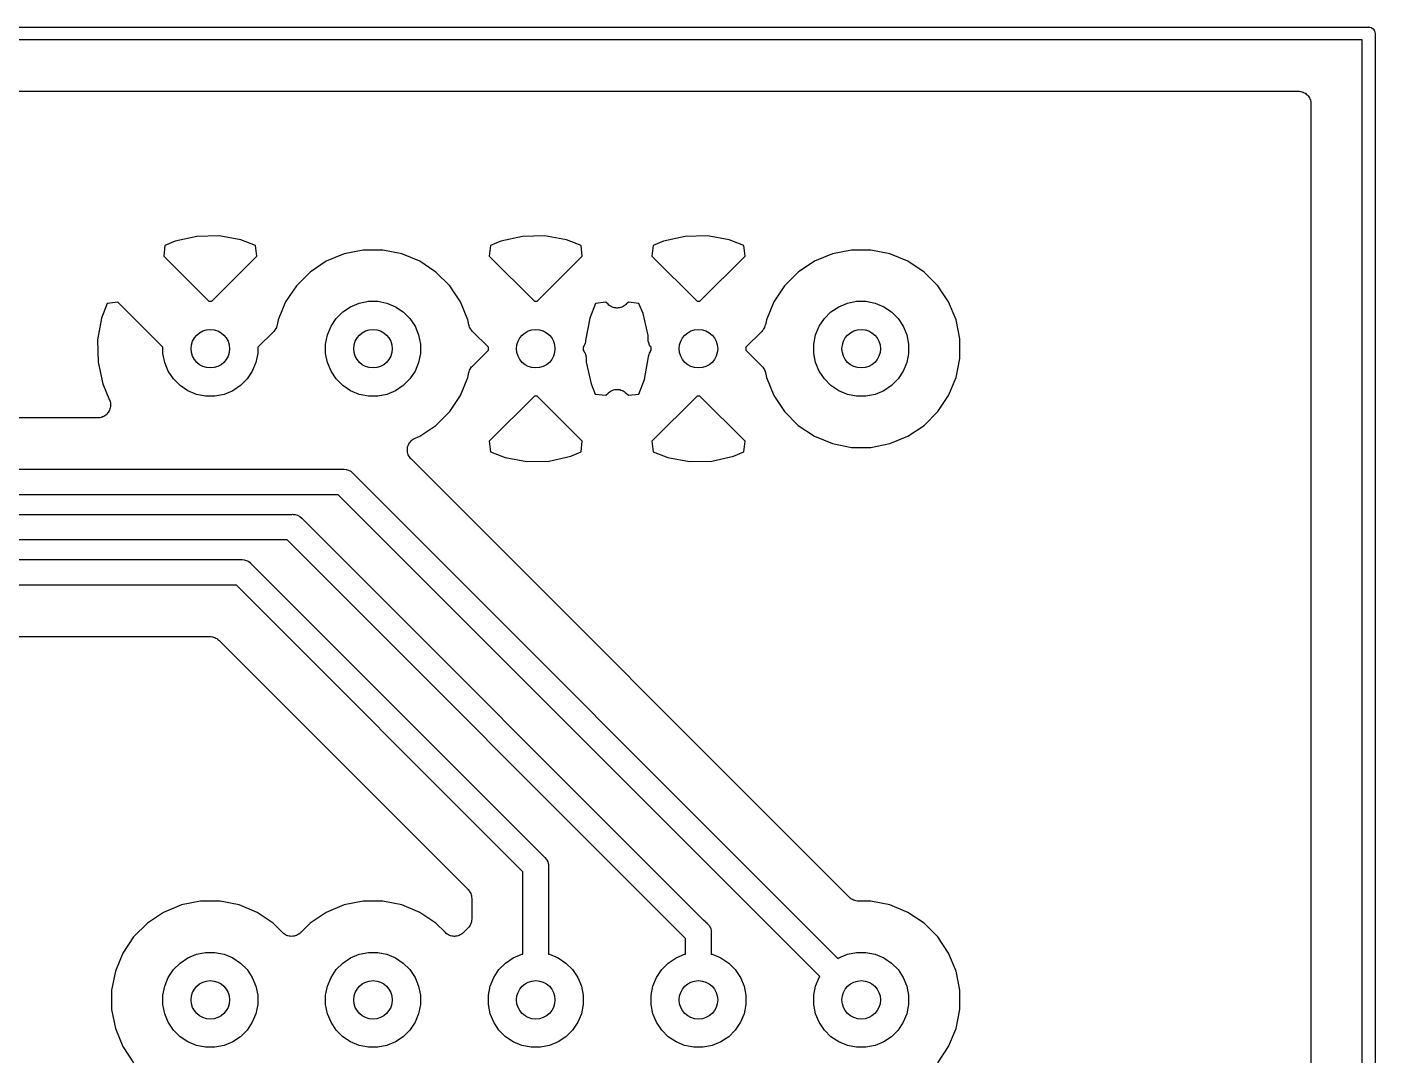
# Model space of a CAD drawing. Extents: x 4.8 to 7.88, y -6.14 to -3.94.
# Drawn here: x 7.4618 to 7.876, y -4.2508 to -3.935 of the extents above; entities that cross this region are included whole.
import ezdxf

# ---------------------------------------------------------------- set-up
doc = ezdxf.new("R2010")
doc.units = 0
doc.header["$MEASUREMENT"] = 0
doc.layers.add('BLACK', color=7, linetype='CONTINUOUS')

msp = doc.modelspace()

# ---------------------------------------------------------------- linework, layer by layer
at = {"layer": 'BLACK', "linetype": 'CONTINUOUS'}
for p, q in [((4.80325, -3.93504), (7.87392, -3.93504)), ((7.87205, -3.93898), (4.80512, -3.93898)), ((7.87205, -4.37018), (7.87205, -3.93898)), ((7.87392, -3.93504), (7.87402, -3.93503)), ((7.87402, -3.93503), (7.87411, -3.93504)), ((7.87411, -3.93504), (7.8744, -3.93507)), ((7.8744, -3.93507), (7.87477, -3.93518)), ((7.87477, -3.93518), (7.87511, -3.93536)), ((7.87511, -3.93536), (7.87541, -3.93561)), ((7.87541, -3.93561), (7.87566, -3.93591)), ((7.87566, -3.93591), (7.87584, -3.93625)), ((7.87584, -3.93625), (7.87596, -3.93662)), ((7.87596, -3.93662), (7.87599, -3.93701)), ((7.87599, -3.93701), (7.87598, -3.9371)), ((7.87598, -3.9371), (7.87598, -5.55108)), ((6.32992, -3.95472), (7.85236, -3.95472)), ((7.85236, -3.95472), (7.85239, -3.95472)), ((7.85239, -3.95472), (7.85239, -3.95472)), ((7.85239, -3.95472), (7.85239, -3.95472)), ((7.85239, -3.95472), (7.85242, -3.95472)), ((7.85242, -3.95472), (7.85278, -3.95477)), ((7.85278, -3.95477), (7.85315, -3.9548)), ((7.85315, -3.9548), (7.85317, -3.95481)), ((7.85317, -3.95481), (7.85318, -3.95481)), ((7.85318, -3.95481), (7.85353, -3.95492)), ((7.85353, -3.95492), (7.85389, -3.95503)), ((7.85389, -3.95503), (7.8539, -3.95504)), ((7.8539, -3.95504), (7.85391, -3.95504)), ((7.85391, -3.95504), (7.85424, -3.95522)), ((7.85424, -3.95522), (7.85456, -3.9554)), ((7.85456, -3.9554), (7.85457, -3.95541)), ((7.85457, -3.95541), (7.85459, -3.95541)), ((7.85459, -3.95541), (7.85487, -3.95565)), ((7.85487, -3.95565), (7.85516, -3.95589)), ((7.85516, -3.95589), (7.85516, -3.9559)), ((7.85516, -3.9559), (7.85518, -3.95591)), ((7.85518, -3.95591), (7.85541, -3.95619)), ((7.85541, -3.95619), (7.85564, -3.95648)), ((7.85564, -3.95648), (7.85565, -3.95649)), ((7.85565, -3.95649), (7.85566, -3.95651)), ((7.85566, -3.95651), (7.85583, -3.95683)), ((7.85583, -3.95683), (7.856, -3.95716)), ((7.856, -3.95716), (7.85601, -3.95717)), ((7.85601, -3.95717), (7.85601, -3.95719)), ((7.85601, -3.95719), (7.85612, -3.95754)), ((7.85612, -3.95754), (7.85622, -3.9579)), ((7.85622, -3.9579), (7.85623, -3.95791)), ((7.85623, -3.95791), (7.85623, -3.95792)), ((7.85623, -3.95792), (7.85626, -3.95829)), ((7.85626, -3.95829), (7.8563, -3.95866)), ((7.8563, -3.95866), (7.8563, -4.31102)), ((7.50733, -4.00084), (7.50419, -4.00213)), ((7.51402, -3.99937), (7.50733, -4.00084)), ((7.52083, -3.99923), (7.51402, -3.99937)), ((7.52753, -4.00043), (7.52083, -3.99923)), ((7.53203, -4.00219), (7.52753, -4.00043)), ((7.60733, -4.00084), (7.60419, -4.00213)), ((7.61402, -3.99937), (7.60733, -4.00084)), ((7.62083, -3.99923), (7.61402, -3.99937)), ((7.62753, -4.00043), (7.62083, -3.99923)), ((7.63203, -4.00219), (7.62753, -4.00043)), ((7.65733, -4.00084), (7.65419, -4.00213)), ((7.66402, -3.99937), (7.65733, -4.00084)), ((7.67083, -3.99923), (7.66402, -3.99937)), ((7.67753, -4.00043), (7.67083, -3.99923)), ((7.68203, -4.00219), (7.67753, -4.00043)), ((7.50419, -4.00213), (7.50381, -4.00541)), ((7.50381, -4.00541), (7.51769, -4.01929)), ((7.51853, -4.01929), (7.53241, -4.00541)), ((7.53241, -4.00541), (7.53203, -4.00219)), ((7.55927, -4.00471), (7.55375, -4.00699)), ((7.56512, -4.00354), (7.55927, -4.00471)), ((7.5711, -4.00354), (7.56512, -4.00354)), ((7.57695, -4.00471), (7.5711, -4.00354)), ((7.58247, -4.00699), (7.57695, -4.00471)), ((7.60419, -4.00213), (7.60381, -4.00541)), ((7.60381, -4.00541), (7.61769, -4.01929)), ((7.61853, -4.01929), (7.63241, -4.00541)), ((7.63241, -4.00541), (7.63203, -4.00219)), ((7.65419, -4.00213), (7.65381, -4.00541)), ((7.65381, -4.00541), (7.66769, -4.01929)), ((7.66853, -4.01929), (7.68241, -4.00541)), ((7.68241, -4.00541), (7.68203, -4.00219)), ((7.70927, -4.00471), (7.70375, -4.00699)), ((7.71512, -4.00354), (7.70927, -4.00471)), ((7.7211, -4.00354), (7.71512, -4.00354)), ((7.72695, -4.00471), (7.7211, -4.00354)), ((7.73247, -4.00699), (7.72695, -4.00471)), ((7.55375, -4.00699), (7.54879, -4.01031)), ((7.58715, -4.01012), (7.58247, -4.00699)), ((7.70375, -4.00699), (7.69879, -4.01031)), ((7.73743, -4.01031), (7.73247, -4.00699)), ((7.54879, -4.01031), (7.54456, -4.01453)), ((7.58743, -4.01031), (7.58715, -4.01012)), ((7.58715, -4.01012), (7.58715, -4.01012)), ((7.59166, -4.01453), (7.58743, -4.01031)), ((7.69879, -4.01031), (7.69456, -4.01453)), ((7.74166, -4.01453), (7.73743, -4.01031)), ((7.54456, -4.01453), (7.54125, -4.0195)), ((7.59497, -4.0195), (7.59166, -4.01453)), ((7.69456, -4.01453), (7.69125, -4.0195)), ((7.74498, -4.0195), (7.74166, -4.01453)), ((7.48644, -4.01994), (7.48468, -4.02444)), ((7.48966, -4.01955), (7.48644, -4.01994)), ((7.50354, -4.03343), (7.48966, -4.01955)), ((7.51769, -4.01929), (7.51853, -4.01929)), ((7.54125, -4.0195), (7.53896, -4.02502)), ((7.55882, -4.02254), (7.56121, -4.02095)), ((7.56121, -4.02095), (7.56386, -4.01985)), ((7.56386, -4.01985), (7.56668, -4.01929)), ((7.56668, -4.01929), (7.56954, -4.01929)), ((7.56954, -4.01929), (7.57236, -4.01985)), ((7.57236, -4.01985), (7.57501, -4.02095)), ((7.57501, -4.02095), (7.5774, -4.02254)), ((7.59726, -4.02502), (7.59497, -4.0195)), ((7.61769, -4.01929), (7.61853, -4.01929)), ((7.63644, -4.01994), (7.63468, -4.02444)), ((7.63966, -4.01955), (7.63644, -4.01994)), ((7.64033, -4.02022), (7.63966, -4.01955)), ((7.64061, -4.02045), (7.64033, -4.02022)), ((7.6409, -4.02069), (7.64061, -4.02045)), ((7.64091, -4.0207), (7.6409, -4.02069)), ((7.64092, -4.0207), (7.64091, -4.0207)), ((7.64125, -4.02088), (7.64092, -4.0207)), ((7.64157, -4.02106), (7.64125, -4.02088)), ((7.64158, -4.02106), (7.64157, -4.02106)), ((7.6416, -4.02107), (7.64158, -4.02106)), ((7.64195, -4.02118), (7.6416, -4.02107)), ((7.64231, -4.02129), (7.64195, -4.02118)), ((7.64232, -4.02129), (7.64231, -4.02129)), ((7.64233, -4.02129), (7.64232, -4.02129)), ((7.6427, -4.02133), (7.64233, -4.02129)), ((7.64307, -4.02137), (7.6427, -4.02133)), ((7.64308, -4.02137), (7.64307, -4.02137)), ((7.6431, -4.02137), (7.64308, -4.02137)), ((7.64346, -4.02133), (7.6431, -4.02137)), ((7.64383, -4.0213), (7.64346, -4.02133)), ((7.64385, -4.0213), (7.64383, -4.0213)), ((7.64386, -4.0213), (7.64385, -4.0213)), ((7.64421, -4.02119), (7.64386, -4.0213)), ((7.64457, -4.02109), (7.64421, -4.02119)), ((7.64458, -4.02108), (7.64457, -4.02109)), ((7.6446, -4.02108), (7.64458, -4.02108)), ((7.64492, -4.02091), (7.6446, -4.02108)), ((7.64525, -4.02073), (7.64492, -4.02091)), ((7.64527, -4.02073), (7.64525, -4.02073)), ((7.64528, -4.02072), (7.64527, -4.02073)), ((7.64557, -4.02049), (7.64528, -4.02072)), ((7.64585, -4.02026), (7.64557, -4.02049)), ((7.64587, -4.02024), (7.64585, -4.02026)), ((7.64588, -4.02024), (7.64587, -4.02024)), ((7.64587, -4.02024), (7.64587, -4.02024)), ((7.64589, -4.02022), (7.64588, -4.02024)), ((7.64656, -4.01955), (7.64589, -4.02022)), ((7.64983, -4.01994), (7.64656, -4.01955)), ((7.65113, -4.02308), (7.64983, -4.01994)), ((7.66769, -4.01929), (7.66853, -4.01929)), ((7.69125, -4.0195), (7.68896, -4.02502)), ((7.70882, -4.02254), (7.71121, -4.02095)), ((7.71121, -4.02095), (7.71386, -4.01985)), ((7.71386, -4.01985), (7.71668, -4.01929)), ((7.71668, -4.01929), (7.71954, -4.01929)), ((7.71954, -4.01929), (7.72236, -4.01985)), ((7.72236, -4.01985), (7.72501, -4.02095)), ((7.72501, -4.02095), (7.7274, -4.02254)), ((7.74726, -4.02502), (7.74498, -4.0195)), ((7.48468, -4.02444), (7.48348, -4.03114)), ((7.53896, -4.02502), (7.53866, -4.02651)), ((7.5552, -4.02696), (7.5568, -4.02457)), ((7.5568, -4.02457), (7.55882, -4.02254)), ((7.5774, -4.02254), (7.57943, -4.02457)), ((7.57943, -4.02457), (7.58102, -4.02696)), ((7.59756, -4.02651), (7.59726, -4.02502)), ((7.63468, -4.02444), (7.63344, -4.03136)), ((7.6526, -4.02977), (7.65113, -4.02308)), ((7.68896, -4.02502), (7.68866, -4.02651)), ((7.7052, -4.02696), (7.7068, -4.02457)), ((7.7068, -4.02457), (7.70882, -4.02254)), ((7.7274, -4.02254), (7.72943, -4.02457)), ((7.72943, -4.02457), (7.73102, -4.02696)), ((7.74843, -4.03087), (7.74726, -4.02502)), ((7.53759, -4.02852), (7.53268, -4.03343)), ((7.53782, -4.02825), (7.53759, -4.02852)), ((7.53805, -4.02797), (7.53782, -4.02825)), ((7.53806, -4.02795), (7.53805, -4.02797)), ((7.53807, -4.02793), (7.53806, -4.02795)), ((7.53824, -4.02761), (7.53807, -4.02793)), ((7.53842, -4.0273), (7.53824, -4.02761)), ((7.53843, -4.02727), (7.53842, -4.0273)), ((7.53844, -4.02725), (7.53843, -4.02727)), ((7.53854, -4.02691), (7.53844, -4.02725)), ((7.53865, -4.02656), (7.53854, -4.02691)), ((7.53866, -4.02652), (7.53865, -4.02656)), ((7.53866, -4.02651), (7.53866, -4.02652)), ((7.53866, -4.02652), (7.53866, -4.02652)), ((7.53866, -4.02652), (7.53866, -4.02652)), ((7.55354, -4.03242), (7.5541, -4.02961)), ((7.5541, -4.02961), (7.5552, -4.02696)), ((7.58102, -4.02696), (7.58212, -4.02961)), ((7.58212, -4.02961), (7.58268, -4.03242)), ((7.59766, -4.02686), (7.59756, -4.02651)), ((7.59776, -4.0272), (7.59766, -4.02686)), ((7.59777, -4.02722), (7.59776, -4.0272)), ((7.59778, -4.02724), (7.59777, -4.02722)), ((7.59795, -4.02756), (7.59778, -4.02724)), ((7.59812, -4.02789), (7.59795, -4.02756)), ((7.59813, -4.0279), (7.59812, -4.02789)), ((7.59814, -4.02792), (7.59813, -4.0279)), ((7.59837, -4.0282), (7.59814, -4.02792)), ((7.5986, -4.02849), (7.59837, -4.0282)), ((7.59863, -4.02852), (7.5986, -4.02849)), ((7.60354, -4.03343), (7.59863, -4.02852)), ((7.59863, -4.02852), (7.59863, -4.02852)), ((7.59863, -4.02852), (7.59863, -4.02852)), ((7.59863, -4.02852), (7.59863, -4.02852)), ((7.65263, -4.03096), (7.6526, -4.02977)), ((7.68759, -4.02852), (7.68268, -4.03343)), ((7.68782, -4.02825), (7.68759, -4.02852)), ((7.68805, -4.02797), (7.68782, -4.02825)), ((7.68806, -4.02795), (7.68805, -4.02797)), ((7.68807, -4.02793), (7.68806, -4.02795)), ((7.68824, -4.02761), (7.68807, -4.02793)), ((7.68842, -4.0273), (7.68824, -4.02761)), ((7.68843, -4.02727), (7.68842, -4.0273)), ((7.68844, -4.02725), (7.68843, -4.02727)), ((7.68854, -4.02691), (7.68844, -4.02725)), ((7.68865, -4.02656), (7.68854, -4.02691)), ((7.68866, -4.02652), (7.68865, -4.02656)), ((7.68866, -4.02651), (7.68866, -4.02652)), ((7.68866, -4.02652), (7.68866, -4.02652)), ((7.68866, -4.02652), (7.68866, -4.02652)), ((7.70354, -4.03242), (7.7041, -4.02961)), ((7.7041, -4.02961), (7.7052, -4.02696)), ((7.73102, -4.02696), (7.73212, -4.02961)), ((7.73212, -4.02961), (7.73268, -4.03242)), ((7.48348, -4.03114), (7.48362, -4.03795)), ((7.50354, -4.03529), (7.50354, -4.03343)), ((7.53268, -4.03343), (7.53268, -4.03529)), ((7.55354, -4.03529), (7.55354, -4.03242)), ((7.58268, -4.03242), (7.58268, -4.03529)), ((7.59863, -4.03919), (7.60354, -4.03428)), ((7.60354, -4.03428), (7.60354, -4.03343)), ((7.63281, -4.03319), (7.63268, -4.03336)), ((7.63268, -4.03336), (7.63268, -4.03433)), ((7.63268, -4.03433), (7.63268, -4.03434)), ((7.63268, -4.03434), (7.63289, -4.03459)), ((7.63282, -4.03317), (7.63281, -4.03319)), ((7.63283, -4.03316), (7.63282, -4.03317)), ((7.633, -4.03284), (7.63283, -4.03316)), ((7.63318, -4.03251), (7.633, -4.03284)), ((7.63319, -4.03248), (7.63318, -4.0325)), ((7.63318, -4.0325), (7.63318, -4.03251)), ((7.63329, -4.03213), (7.63319, -4.03248)), ((7.6334, -4.03178), (7.63329, -4.03213)), ((7.63341, -4.03174), (7.6334, -4.03176)), ((7.6334, -4.03176), (7.6334, -4.03178)), ((7.63344, -4.03138), (7.63341, -4.03174)), ((7.63344, -4.03136), (7.63344, -4.03138)), ((7.65266, -4.03129), (7.65263, -4.03096)), ((7.65269, -4.03161), (7.65266, -4.03129)), ((7.65271, -4.03167), (7.65269, -4.03161)), ((7.65272, -4.03173), (7.65271, -4.03167)), ((7.65282, -4.03204), (7.65272, -4.03173)), ((7.65291, -4.03235), (7.65282, -4.03204)), ((7.65293, -4.0324), (7.65291, -4.03235)), ((7.65295, -4.03246), (7.65293, -4.0324)), ((7.65311, -4.03274), (7.65295, -4.03246)), ((7.65326, -4.03303), (7.65311, -4.03274)), ((7.6533, -4.03308), (7.65326, -4.03303)), ((7.65333, -4.03313), (7.6533, -4.03308)), ((7.65354, -4.03338), (7.65333, -4.03313)), ((7.65341, -4.03453), (7.65354, -4.03436)), ((7.65354, -4.03436), (7.65354, -4.03338)), ((7.65354, -4.03338), (7.65354, -4.03338)), ((7.68268, -4.03343), (7.68268, -4.03428)), ((7.68268, -4.03428), (7.68759, -4.03919)), ((7.70354, -4.03529), (7.70354, -4.03242)), ((7.73268, -4.03242), (7.73268, -4.03529)), ((7.74843, -4.03684), (7.74843, -4.03087)), ((7.48362, -4.03795), (7.48509, -4.04464)), ((7.5041, -4.03811), (7.50354, -4.03529)), ((7.5052, -4.04076), (7.5041, -4.03811)), ((7.53212, -4.03811), (7.53102, -4.04076)), ((7.53268, -4.03529), (7.53212, -4.03811)), ((7.5541, -4.03811), (7.55354, -4.03529)), ((7.5552, -4.04076), (7.5541, -4.03811)), ((7.58212, -4.03811), (7.58102, -4.04076)), ((7.58268, -4.03529), (7.58212, -4.03811)), ((7.63289, -4.03459), (7.63292, -4.03464)), ((7.63292, -4.03464), (7.63296, -4.03469)), ((7.63296, -4.03469), (7.63311, -4.03498)), ((7.63311, -4.03498), (7.63327, -4.03526)), ((7.63327, -4.03526), (7.63329, -4.03532)), ((7.63329, -4.03532), (7.63331, -4.03537)), ((7.63331, -4.03537), (7.6334, -4.03568)), ((7.6334, -4.03568), (7.6335, -4.03599)), ((7.6335, -4.03599), (7.63351, -4.03605)), ((7.63351, -4.03605), (7.63353, -4.03611)), ((7.63353, -4.03611), (7.63356, -4.03643)), ((7.63356, -4.03643), (7.63359, -4.03675)), ((7.63359, -4.03675), (7.63362, -4.03795)), ((7.63362, -4.03795), (7.63509, -4.04464)), ((7.65154, -4.04328), (7.65278, -4.03636)), ((7.65278, -4.03634), (7.65281, -4.03597)), ((7.65278, -4.03636), (7.65278, -4.03634)), ((7.65281, -4.03597), (7.65282, -4.03596)), ((7.65282, -4.03594), (7.65293, -4.03559)), ((7.65282, -4.03596), (7.65282, -4.03594)), ((7.65293, -4.03559), (7.65303, -4.03524)), ((7.65303, -4.03524), (7.65304, -4.03522)), ((7.65304, -4.0352), (7.65322, -4.03488)), ((7.65304, -4.03522), (7.65304, -4.0352)), ((7.65322, -4.03488), (7.65339, -4.03456)), ((7.65339, -4.03456), (7.6534, -4.03454)), ((7.6534, -4.03454), (7.65341, -4.03453)), ((7.7041, -4.03811), (7.70354, -4.03529)), ((7.7052, -4.04076), (7.7041, -4.03811)), ((7.73212, -4.03811), (7.73102, -4.04076)), ((7.73268, -4.03529), (7.73212, -4.03811)), ((7.74726, -4.0427), (7.74843, -4.03684)), ((7.5068, -4.04314), (7.5052, -4.04076)), ((7.53102, -4.04076), (7.52943, -4.04314)), ((7.5568, -4.04314), (7.5552, -4.04076)), ((7.58102, -4.04076), (7.57943, -4.04314)), ((7.59497, -4.04822), (7.59726, -4.0427)), ((7.59726, -4.0427), (7.59756, -4.04121)), ((7.59756, -4.0412), (7.59757, -4.04115)), ((7.59756, -4.04121), (7.59756, -4.0412)), ((7.59756, -4.0412), (7.59756, -4.0412)), ((7.59756, -4.0412), (7.59756, -4.0412)), ((7.59757, -4.04115), (7.59768, -4.04081)), ((7.59768, -4.04081), (7.59778, -4.04046)), ((7.59778, -4.04046), (7.59779, -4.04044)), ((7.59779, -4.04044), (7.5978, -4.04042)), ((7.5978, -4.04042), (7.59798, -4.04011)), ((7.59798, -4.04011), (7.59815, -4.03979)), ((7.59815, -4.03979), (7.59816, -4.03977)), ((7.59816, -4.03977), (7.59817, -4.03975)), ((7.59817, -4.03975), (7.5984, -4.03947)), ((7.5984, -4.03947), (7.59863, -4.03919)), ((7.68759, -4.03919), (7.68759, -4.0392)), ((7.68759, -4.0392), (7.68759, -4.0392)), ((7.68759, -4.0392), (7.68759, -4.0392)), ((7.68759, -4.0392), (7.68762, -4.03923)), ((7.68762, -4.03923), (7.68785, -4.03951)), ((7.68785, -4.03951), (7.68808, -4.03979)), ((7.68808, -4.03979), (7.68809, -4.03981)), ((7.68809, -4.03981), (7.6881, -4.03983)), ((7.6881, -4.03983), (7.68827, -4.04015)), ((7.68827, -4.04015), (7.68844, -4.04047)), ((7.68844, -4.04047), (7.68845, -4.04049)), ((7.68845, -4.04049), (7.68846, -4.04051)), ((7.68846, -4.04051), (7.68856, -4.04086)), ((7.68856, -4.04086), (7.68866, -4.04121)), ((7.68866, -4.04121), (7.68896, -4.0427)), ((7.68896, -4.0427), (7.69125, -4.04822)), ((7.7068, -4.04314), (7.7052, -4.04076)), ((7.73102, -4.04076), (7.72943, -4.04314)), ((7.74498, -4.04822), (7.74726, -4.0427)), ((7.48509, -4.04464), (7.48717, -4.04967)), ((7.50882, -4.04517), (7.5068, -4.04314)), ((7.51121, -4.04677), (7.50882, -4.04517)), ((7.51386, -4.04787), (7.51121, -4.04677)), ((7.52501, -4.04677), (7.52236, -4.04787)), ((7.5274, -4.04517), (7.52501, -4.04677)), ((7.52943, -4.04314), (7.5274, -4.04517)), ((7.55882, -4.04517), (7.5568, -4.04314)), ((7.56121, -4.04677), (7.55882, -4.04517)), ((7.56386, -4.04787), (7.56121, -4.04677)), ((7.57501, -4.04677), (7.57236, -4.04787)), ((7.5774, -4.04517), (7.57501, -4.04677)), ((7.57943, -4.04314), (7.5774, -4.04517)), ((7.63509, -4.04464), (7.63639, -4.04778)), ((7.64097, -4.04698), (7.6413, -4.04681)), ((7.6413, -4.04681), (7.64162, -4.04664)), ((7.64162, -4.04664), (7.64164, -4.04663)), ((7.64164, -4.04663), (7.64165, -4.04663)), ((7.64165, -4.04663), (7.642, -4.04653)), ((7.642, -4.04653), (7.64236, -4.04642)), ((7.64236, -4.04642), (7.64237, -4.04642)), ((7.64237, -4.04642), (7.64239, -4.04641)), ((7.64239, -4.04641), (7.64275, -4.04638)), ((7.64275, -4.04638), (7.64312, -4.04635)), ((7.64312, -4.04635), (7.64314, -4.04635)), ((7.64314, -4.04635), (7.64315, -4.04635)), ((7.64315, -4.04635), (7.64352, -4.04639)), ((7.64352, -4.04639), (7.64389, -4.04642)), ((7.64389, -4.04642), (7.6439, -4.04643)), ((7.6439, -4.04643), (7.64392, -4.04643)), ((7.64392, -4.04643), (7.64426, -4.04654)), ((7.64426, -4.04654), (7.64462, -4.04665)), ((7.64462, -4.04665), (7.64464, -4.04666)), ((7.64464, -4.04666), (7.64465, -4.04666)), ((7.64465, -4.04666), (7.64497, -4.04684)), ((7.64497, -4.04684), (7.6453, -4.04701)), ((7.64978, -4.04778), (7.65154, -4.04328)), ((7.70882, -4.04517), (7.7068, -4.04314)), ((7.71121, -4.04677), (7.70882, -4.04517)), ((7.71386, -4.04787), (7.71121, -4.04677)), ((7.72501, -4.04677), (7.72236, -4.04787)), ((7.7274, -4.04517), (7.72501, -4.04677)), ((7.72943, -4.04314), (7.7274, -4.04517)), ((7.48717, -4.04967), (7.48719, -4.04971)), ((7.48719, -4.04971), (7.48719, -4.04971)), ((7.48719, -4.04971), (7.48719, -4.04971)), ((7.48719, -4.04971), (7.48719, -4.04973)), ((7.48719, -4.04973), (7.4873, -4.05009)), ((7.4873, -4.05009), (7.4874, -4.05044)), ((7.4874, -4.05044), (7.4874, -4.05045)), ((7.4874, -4.05045), (7.48741, -4.05046)), ((7.48741, -4.05046), (7.48744, -4.05083)), ((7.48744, -4.05083), (7.48747, -4.05121)), ((7.51668, -4.04843), (7.51386, -4.04787)), ((7.51954, -4.04843), (7.51668, -4.04843)), ((7.52236, -4.04787), (7.51954, -4.04843)), ((7.56668, -4.04843), (7.56386, -4.04787)), ((7.56954, -4.04843), (7.56668, -4.04843)), ((7.57236, -4.04787), (7.56954, -4.04843)), ((7.59166, -4.05318), (7.59497, -4.04822)), ((7.61769, -4.04843), (7.60381, -4.0623)), ((7.61853, -4.04843), (7.61769, -4.04843)), ((7.63241, -4.0623), (7.61853, -4.04843)), ((7.63639, -4.04778), (7.63966, -4.04816)), ((7.63966, -4.04816), (7.64033, -4.0475)), ((7.64033, -4.0475), (7.64034, -4.04748)), ((7.64034, -4.04748), (7.64035, -4.04748)), ((7.64035, -4.04748), (7.64037, -4.04746)), ((7.64035, -4.04748), (7.64035, -4.04748)), ((7.64037, -4.04746), (7.64065, -4.04723)), ((7.64065, -4.04723), (7.64094, -4.047)), ((7.64094, -4.047), (7.64096, -4.04699)), ((7.64096, -4.04699), (7.64097, -4.04698)), ((7.6453, -4.04701), (7.64531, -4.04702)), ((7.64531, -4.04702), (7.64532, -4.04703)), ((7.64532, -4.04703), (7.64561, -4.04726)), ((7.64561, -4.04726), (7.64589, -4.0475)), ((7.64589, -4.0475), (7.64656, -4.04816)), ((7.64656, -4.04816), (7.64978, -4.04778)), ((7.66769, -4.04843), (7.65381, -4.0623)), ((7.66853, -4.04843), (7.66769, -4.04843)), ((7.68241, -4.0623), (7.66853, -4.04843)), ((7.69125, -4.04822), (7.69456, -4.05318)), ((7.71668, -4.04843), (7.71386, -4.04787)), ((7.71954, -4.04843), (7.71668, -4.04843)), ((7.72236, -4.04787), (7.71954, -4.04843)), ((7.74166, -4.05318), (7.74498, -4.04822)), ((7.48354, -4.05512), (6.65175, -4.05512)), ((7.48391, -4.05508), (7.48354, -4.05512)), ((7.48428, -4.05505), (7.48391, -4.05508)), ((7.48429, -4.05504), (7.48428, -4.05505)), ((7.4843, -4.05504), (7.48429, -4.05504)), ((7.48466, -4.05494), (7.4843, -4.05504)), ((7.48502, -4.05483), (7.48466, -4.05494)), ((7.48503, -4.05482), (7.48502, -4.05483)), ((7.48504, -4.05482), (7.48503, -4.05482)), ((7.48537, -4.05465), (7.48504, -4.05482)), ((7.4857, -4.05447), (7.48537, -4.05465)), ((7.48571, -4.05447), (7.4857, -4.05447)), ((7.48601, -4.05422), (7.48571, -4.05446)), ((7.48571, -4.05446), (7.48571, -4.05447)), ((7.4863, -4.05399), (7.48601, -4.05422)), ((7.48631, -4.05397), (7.4863, -4.05398)), ((7.4863, -4.05398), (7.4863, -4.05399)), ((7.48655, -4.05369), (7.48631, -4.05397)), ((7.48679, -4.0534), (7.48655, -4.05369)), ((7.4868, -4.05338), (7.48679, -4.05339)), ((7.48679, -4.05339), (7.48679, -4.0534)), ((7.48698, -4.05305), (7.4868, -4.05338)), ((7.48716, -4.05273), (7.48698, -4.05305)), ((7.48717, -4.05271), (7.48716, -4.05272)), ((7.48716, -4.05272), (7.48716, -4.05273)), ((7.48728, -4.05235), (7.48717, -4.05271)), ((7.48739, -4.05199), (7.48728, -4.05235)), ((7.48743, -4.0516), (7.48739, -4.05197)), ((7.48739, -4.05197), (7.48739, -4.05198)), ((7.48739, -4.05198), (7.48739, -4.05199)), ((7.48747, -4.05123), (7.48743, -4.0516)), ((7.48747, -4.05121), (7.48747, -4.05122)), ((7.48747, -4.05122), (7.48747, -4.05123)), ((7.58743, -4.05741), (7.59166, -4.05318)), ((7.69456, -4.05318), (7.69879, -4.05741)), ((7.73743, -4.05741), (7.74166, -4.05318)), ((7.58247, -4.06072), (7.58715, -4.0576)), ((7.58715, -4.0576), (7.58743, -4.05741)), ((7.69879, -4.05741), (7.70375, -4.06072)), ((7.73247, -4.06072), (7.73743, -4.05741)), ((7.57885, -4.06378), (7.57896, -4.06341)), ((7.57896, -4.06341), (7.57897, -4.06341)), ((7.57897, -4.0634), (7.57915, -4.06306)), ((7.57897, -4.06341), (7.57897, -4.0634)), ((7.57915, -4.06306), (7.57932, -4.06274)), ((7.57932, -4.06274), (7.57933, -4.06273)), ((7.57933, -4.06273), (7.57934, -4.06272)), ((7.57934, -4.06272), (7.57958, -4.06243)), ((7.57958, -4.06243), (7.57981, -4.06214)), ((7.57981, -4.06214), (7.57982, -4.06214)), ((7.57982, -4.06214), (7.57983, -4.06213)), ((7.57983, -4.06213), (7.58012, -4.06189)), ((7.58012, -4.06189), (7.58041, -4.06166)), ((7.58041, -4.06166), (7.58042, -4.06165)), ((7.58042, -4.06165), (7.58075, -4.06147)), ((7.58042, -4.06165), (7.58042, -4.06165)), ((7.58075, -4.06147), (7.58109, -4.0613)), ((7.58109, -4.0613), (7.58247, -4.06072)), ((7.60381, -4.0623), (7.60419, -4.06553)), ((7.63203, -4.06558), (7.63241, -4.0623)), ((7.65381, -4.0623), (7.65419, -4.06553)), ((7.68203, -4.06558), (7.68241, -4.0623)), ((7.70375, -4.06072), (7.70927, -4.06301)), ((7.70927, -4.06301), (7.71512, -4.06417)), ((7.7211, -4.06417), (7.72695, -4.06301)), ((7.72695, -4.06301), (7.73247, -4.06072)), ((7.57866, -4.06489), (7.5787, -4.06453)), ((7.57866, -4.0649), (7.57866, -4.06489)), ((7.57866, -4.06491), (7.57866, -4.0649)), ((7.57869, -4.06529), (7.57866, -4.06491)), ((7.57872, -4.06566), (7.57869, -4.06529)), ((7.5787, -4.06453), (7.57873, -4.06415)), ((7.57873, -4.06567), (7.57872, -4.06566)), ((7.57873, -4.06415), (7.57874, -4.06414)), ((7.57873, -4.06568), (7.57873, -4.06567)), ((7.57883, -4.06604), (7.57873, -4.06568)), ((7.57874, -4.06413), (7.57885, -4.06378)), ((7.57874, -4.06414), (7.57874, -4.06413)), ((7.57894, -4.0664), (7.57883, -4.06604)), ((7.57894, -4.06641), (7.57894, -4.0664)), ((7.57894, -4.0664), (7.57894, -4.0664)), ((7.57912, -4.06675), (7.57894, -4.06641)), ((7.57929, -4.06708), (7.57912, -4.06675)), ((7.5793, -4.06709), (7.57929, -4.06708)), ((7.5793, -4.0671), (7.5793, -4.06709)), ((7.57954, -4.06739), (7.5793, -4.0671)), ((7.57977, -4.06768), (7.57954, -4.06739)), ((7.60419, -4.06553), (7.60869, -4.06729)), ((7.60869, -4.06729), (7.61539, -4.06849)), ((7.6222, -4.06835), (7.62889, -4.06688)), ((7.62889, -4.06688), (7.63203, -4.06558)), ((7.65419, -4.06553), (7.65869, -4.06729)), ((7.65869, -4.06729), (7.66539, -4.06849)), ((7.6722, -4.06835), (7.67889, -4.06688)), ((7.67889, -4.06688), (7.68203, -4.06558)), ((7.71512, -4.06417), (7.7211, -4.06417)), ((6.64298, -4.07087), (7.55886, -4.07087)), ((7.55886, -4.07087), (7.55906, -4.07085)), ((7.55906, -4.07085), (7.55925, -4.07087)), ((7.55925, -4.07087), (7.55925, -4.07087)), ((7.55925, -4.07087), (7.55983, -4.07092)), ((7.55983, -4.07092), (7.56057, -4.07115)), ((7.56057, -4.07115), (7.56125, -4.07151)), ((7.56125, -4.07151), (7.56185, -4.07201)), ((7.57978, -4.06769), (7.57977, -4.06768)), ((7.57981, -4.06772), (7.57978, -4.06769)), ((7.57978, -4.06769), (7.57978, -4.06769)), ((7.57978, -4.06769), (7.57978, -4.06769)), ((7.71448, -4.20239), (7.57981, -4.06772)), ((7.61539, -4.06849), (7.6222, -4.06835)), ((7.66539, -4.06849), (7.6722, -4.06835)), ((7.56185, -4.07201), (7.56198, -4.07216)), ((7.56198, -4.07216), (7.71095, -4.22113)), ((7.55742, -4.07874), (6.64298, -4.07874)), ((7.70538, -4.22669), (7.55742, -4.07874)), ((6.65955, -4.08474), (7.54321, -4.08474)), ((7.54321, -4.08474), (7.5434, -4.08472)), ((7.5434, -4.08472), (7.54359, -4.08474)), ((7.54359, -4.08474), (7.54359, -4.08474)), ((7.54359, -4.08474), (7.54417, -4.0848)), ((7.54417, -4.0848), (7.54492, -4.08502)), ((7.54492, -4.08502), (7.5456, -4.08539)), ((7.5456, -4.08539), (7.5462, -4.08588)), ((7.5462, -4.08588), (7.54632, -4.08603)), ((7.54632, -4.08603), (7.66955, -4.20925)), ((7.54177, -4.09261), (6.66098, -4.09261)), ((7.66417, -4.21502), (7.54177, -4.09261)), ((6.67717, -4.09861), (7.52756, -4.09861)), ((7.52756, -4.09861), (7.52775, -4.0986)), ((7.52775, -4.0986), (7.52794, -4.09861)), ((7.52794, -4.09861), (7.52794, -4.09861)), ((7.52794, -4.09861), (7.52852, -4.09867)), ((7.52852, -4.09867), (7.52926, -4.0989)), ((7.52926, -4.0989), (7.52995, -4.09926)), ((7.52995, -4.09926), (7.53055, -4.09975)), ((7.53055, -4.09975), (7.53067, -4.0999)), ((7.53067, -4.0999), (7.62076, -4.18999)), ((7.52612, -4.10649), (6.67861, -4.10649)), ((7.61417, -4.19454), (7.52612, -4.10649)), ((7.24393, -4.12224), (7.51796, -4.12224)), ((7.51796, -4.12224), (7.51798, -4.12224)), ((7.51798, -4.12224), (7.51798, -4.12224)), ((7.51798, -4.12224), (7.51798, -4.12224)), ((7.51798, -4.12224), (7.51802, -4.12224)), ((7.51802, -4.12224), (7.51838, -4.12228)), ((7.51838, -4.12228), (7.51874, -4.12231)), ((7.51874, -4.12231), (7.51876, -4.12232)), ((7.51876, -4.12232), (7.51878, -4.12232)), ((7.51878, -4.12232), (7.51913, -4.12243)), ((7.51913, -4.12243), (7.51948, -4.12254)), ((7.51948, -4.12254), (7.5195, -4.12255)), ((7.5195, -4.12255), (7.51952, -4.12256)), ((7.51952, -4.12256), (7.51983, -4.12273)), ((7.51983, -4.12273), (7.52015, -4.1229)), ((7.52015, -4.1229), (7.52017, -4.12292)), ((7.52017, -4.12292), (7.52019, -4.12293)), ((7.52019, -4.12293), (7.52047, -4.12316)), ((7.52047, -4.12316), (7.52075, -4.12339)), ((7.52075, -4.12339), (7.59727, -4.19991)), ((7.62076, -4.18999), (7.62091, -4.19012)), ((7.62091, -4.19012), (7.6214, -4.19072)), ((7.6214, -4.19072), (7.6217, -4.19128)), ((7.6217, -4.19128), (7.62177, -4.1914)), ((7.62177, -4.1914), (7.62196, -4.19205)), ((7.61417, -4.21979), (7.61417, -4.19454)), ((7.62196, -4.19205), (7.62199, -4.19214)), ((7.62199, -4.19214), (7.62205, -4.19272)), ((7.62205, -4.19272), (7.62205, -4.19272)), ((7.62205, -4.19272), (7.62207, -4.19291)), ((7.62207, -4.19291), (7.62205, -4.19311)), ((7.62205, -4.19311), (7.62205, -4.21979)), ((7.59727, -4.19991), (7.59728, -4.19992)), ((7.59728, -4.19992), (7.59728, -4.19992)), ((7.59728, -4.19992), (7.59728, -4.19992)), ((7.59728, -4.19992), (7.59731, -4.19995)), ((7.59731, -4.19995), (7.59754, -4.20024)), ((7.51512, -4.20354), (7.50927, -4.20471)), ((7.5211, -4.20354), (7.51512, -4.20354)), ((7.52695, -4.20471), (7.5211, -4.20354)), ((7.56512, -4.20354), (7.55927, -4.20471)), ((7.5711, -4.20354), (7.56512, -4.20354)), ((7.57695, -4.20471), (7.5711, -4.20354)), ((7.59754, -4.20024), (7.59777, -4.20052)), ((7.59777, -4.20052), (7.59778, -4.20054)), ((7.59778, -4.20054), (7.59779, -4.20055)), ((7.59779, -4.20055), (7.59796, -4.20088)), ((7.59796, -4.20088), (7.59813, -4.2012)), ((7.59813, -4.2012), (7.59813, -4.20122)), ((7.59813, -4.20122), (7.59814, -4.20124)), ((7.59814, -4.20124), (7.59825, -4.20158)), ((7.59825, -4.20158), (7.59835, -4.20193)), ((7.59835, -4.20193), (7.59835, -4.20195)), ((7.59835, -4.20195), (7.59836, -4.20197)), ((7.59836, -4.20197), (7.59839, -4.20233)), ((7.59839, -4.20233), (7.59843, -4.2027)), ((7.59843, -4.2027), (7.59843, -4.20904)), ((7.71476, -4.20262), (7.71448, -4.20239)), ((7.71504, -4.20285), (7.71476, -4.20262)), ((7.71506, -4.20286), (7.71504, -4.20285)), ((7.71507, -4.20288), (7.71506, -4.20286)), ((7.71539, -4.20305), (7.71507, -4.20288)), ((7.71571, -4.20322), (7.71539, -4.20305)), ((7.71573, -4.20323), (7.71571, -4.20322)), ((7.71575, -4.20324), (7.71573, -4.20323)), ((7.7161, -4.20335), (7.71575, -4.20324)), ((7.71645, -4.20346), (7.7161, -4.20335)), ((7.71647, -4.20346), (7.71645, -4.20346)), ((7.71649, -4.20347), (7.71647, -4.20346)), ((7.71685, -4.2035), (7.71649, -4.20347)), ((7.71721, -4.20354), (7.71685, -4.2035)), ((7.71725, -4.20354), (7.71721, -4.20354)), ((7.71726, -4.20354), (7.71725, -4.20354)), ((7.71725, -4.20354), (7.71725, -4.20354)), ((7.71725, -4.20354), (7.71725, -4.20354)), ((7.7211, -4.20354), (7.71726, -4.20354)), ((7.72695, -4.20471), (7.7211, -4.20354)), ((7.50375, -4.20699), (7.49879, -4.21031)), ((7.50927, -4.20471), (7.50375, -4.20699)), ((7.53247, -4.20699), (7.52695, -4.20471)), ((7.53743, -4.21031), (7.53247, -4.20699)), ((7.55375, -4.20699), (7.54879, -4.21031)), ((7.55927, -4.20471), (7.55375, -4.20699)), ((7.58247, -4.20699), (7.57695, -4.20471)), ((7.58743, -4.21031), (7.58247, -4.20699)), ((7.73247, -4.20699), (7.72695, -4.20471)), ((7.73743, -4.21031), (7.73247, -4.20699)), ((7.49879, -4.21031), (7.49456, -4.21453)), ((7.54033, -4.2132), (7.53743, -4.21031)), ((7.54879, -4.21031), (7.54589, -4.2132)), ((7.59033, -4.2132), (7.58743, -4.21031)), ((7.59727, -4.21182), (7.59589, -4.2132)), ((7.5975, -4.21154), (7.59727, -4.21182)), ((7.59774, -4.21127), (7.5975, -4.21154)), ((7.59775, -4.21125), (7.59774, -4.21127)), ((7.59776, -4.21123), (7.59775, -4.21125)), ((7.59793, -4.21091), (7.59776, -4.21123)), ((7.59811, -4.21059), (7.59793, -4.21091)), ((7.59812, -4.21055), (7.59811, -4.21057)), ((7.59811, -4.21057), (7.59811, -4.21059)), ((7.59823, -4.21021), (7.59812, -4.21055)), ((7.59834, -4.20986), (7.59823, -4.21021)), ((7.59835, -4.20982), (7.59834, -4.20984)), ((7.59834, -4.20984), (7.59834, -4.20986)), ((7.59838, -4.20946), (7.59835, -4.20982)), ((7.59842, -4.2091), (7.59838, -4.20946)), ((7.59843, -4.20906), (7.59842, -4.2091)), ((7.59843, -4.20904), (7.59843, -4.20905)), ((7.59843, -4.20905), (7.59843, -4.20905)), ((7.59843, -4.20905), (7.59843, -4.20906)), ((7.66955, -4.20925), (7.66965, -4.20931)), ((7.66965, -4.20931), (7.67025, -4.2098)), ((7.67025, -4.2098), (7.67037, -4.20995)), ((7.67037, -4.20995), (7.67076, -4.21034)), ((7.67076, -4.21034), (7.67091, -4.21046)), ((7.67091, -4.21046), (7.6714, -4.21106)), ((7.6714, -4.21106), (7.67177, -4.21174)), ((7.67177, -4.21174), (7.67186, -4.21207)), ((7.67186, -4.21207), (7.67199, -4.21249)), ((7.67199, -4.21249), (7.67199, -4.21251)), ((7.67199, -4.21251), (7.67205, -4.21306)), ((7.74166, -4.21453), (7.73743, -4.21031)), ((7.49456, -4.21453), (7.49125, -4.2195)), ((7.54061, -4.21344), (7.54033, -4.2132)), ((7.5409, -4.21367), (7.54061, -4.21344)), ((7.54091, -4.21368), (7.5409, -4.21367)), ((7.54092, -4.21369), (7.54091, -4.21368)), ((7.54125, -4.21387), (7.54092, -4.21369)), ((7.54157, -4.21404), (7.54125, -4.21387)), ((7.54158, -4.21405), (7.54157, -4.21404)), ((7.5416, -4.21405), (7.54158, -4.21405)), ((7.54196, -4.21416), (7.5416, -4.21405)), ((7.54231, -4.21427), (7.54196, -4.21416)), ((7.54232, -4.21427), (7.54231, -4.21427)), ((7.54233, -4.21428), (7.54232, -4.21427)), ((7.5427, -4.21432), (7.54233, -4.21428)), ((7.54307, -4.21436), (7.5427, -4.21432)), ((7.54308, -4.21435), (7.54307, -4.21436)), ((7.5431, -4.21436), (7.54308, -4.21435)), ((7.54347, -4.21432), (7.5431, -4.21436)), ((7.54383, -4.21429), (7.54347, -4.21432)), ((7.54385, -4.21428), (7.54383, -4.21429)), ((7.54386, -4.21428), (7.54385, -4.21428)), ((7.54422, -4.21418), (7.54386, -4.21428)), ((7.54457, -4.21407), (7.54422, -4.21418)), ((7.54458, -4.21407), (7.54457, -4.21407)), ((7.5446, -4.21406), (7.54458, -4.21407)), ((7.54493, -4.21389), (7.5446, -4.21406)), ((7.54525, -4.21372), (7.54493, -4.21389)), ((7.54527, -4.21371), (7.54525, -4.21372)), ((7.54528, -4.21371), (7.54527, -4.21371)), ((7.54557, -4.21347), (7.54528, -4.21371)), ((7.54585, -4.21324), (7.54557, -4.21347)), ((7.54587, -4.21322), (7.54585, -4.21324)), ((7.54588, -4.21322), (7.54587, -4.21322)), ((7.54587, -4.21322), (7.54587, -4.21322)), ((7.54589, -4.2132), (7.54588, -4.21322)), ((7.59061, -4.21344), (7.59033, -4.2132)), ((7.5909, -4.21367), (7.59061, -4.21344)), ((7.59091, -4.21368), (7.5909, -4.21367)), ((7.59092, -4.21369), (7.59091, -4.21368)), ((7.59125, -4.21387), (7.59092, -4.21369)), ((7.59157, -4.21404), (7.59125, -4.21387)), ((7.59158, -4.21405), (7.59157, -4.21404)), ((7.5916, -4.21405), (7.59158, -4.21405)), ((7.59196, -4.21416), (7.5916, -4.21405)), ((7.59231, -4.21427), (7.59196, -4.21416)), ((7.59232, -4.21427), (7.59231, -4.21427)), ((7.59233, -4.21428), (7.59232, -4.21427)), ((7.5927, -4.21432), (7.59233, -4.21428)), ((7.59307, -4.21436), (7.5927, -4.21432)), ((7.59308, -4.21435), (7.59307, -4.21436)), ((7.5931, -4.21436), (7.59308, -4.21435)), ((7.59347, -4.21432), (7.5931, -4.21436)), ((7.59383, -4.21429), (7.59347, -4.21432)), ((7.59385, -4.21428), (7.59383, -4.21429)), ((7.59386, -4.21428), (7.59385, -4.21428)), ((7.59422, -4.21418), (7.59386, -4.21428)), ((7.59457, -4.21407), (7.59422, -4.21418)), ((7.59458, -4.21407), (7.59457, -4.21407)), ((7.5946, -4.21406), (7.59458, -4.21407)), ((7.59493, -4.21389), (7.5946, -4.21406)), ((7.59525, -4.21372), (7.59493, -4.21389)), ((7.59527, -4.21371), (7.59525, -4.21372)), ((7.59528, -4.21371), (7.59527, -4.21371)), ((7.59557, -4.21347), (7.59528, -4.21371)), ((7.59585, -4.21324), (7.59557, -4.21347)), ((7.59587, -4.21322), (7.59585, -4.21324)), ((7.59588, -4.21322), (7.59587, -4.21322)), ((7.59587, -4.21322), (7.59587, -4.21322)), ((7.59589, -4.2132), (7.59588, -4.21322)), ((7.66417, -4.21979), (7.66417, -4.21502)), ((7.67205, -4.21306), (7.67205, -4.21306)), ((7.67205, -4.21306), (7.67207, -4.21326)), ((7.67207, -4.21326), (7.67205, -4.21345)), ((7.67205, -4.21345), (7.67205, -4.21979)), ((7.74498, -4.2195), (7.74166, -4.21453)), ((7.49125, -4.2195), (7.48896, -4.22502)), ((7.51121, -4.22095), (7.51386, -4.21985)), ((7.51386, -4.21985), (7.51668, -4.21929)), ((7.51668, -4.21929), (7.51954, -4.21929)), ((7.51954, -4.21929), (7.52236, -4.21985)), ((7.52236, -4.21985), (7.52501, -4.22095)), ((7.56121, -4.22095), (7.56386, -4.21985)), ((7.56386, -4.21985), (7.56668, -4.21929)), ((7.56668, -4.21929), (7.56954, -4.21929)), ((7.56954, -4.21929), (7.57236, -4.21985)), ((7.57236, -4.21985), (7.57501, -4.22095)), ((7.61121, -4.22095), (7.61386, -4.21985)), ((7.61386, -4.21985), (7.61417, -4.21979)), ((7.62205, -4.21979), (7.62236, -4.21985)), ((7.62236, -4.21985), (7.62501, -4.22095)), ((7.66121, -4.22095), (7.66386, -4.21985)), ((7.66386, -4.21985), (7.66417, -4.21979)), ((7.67205, -4.21979), (7.67236, -4.21985)), ((7.67236, -4.21985), (7.67501, -4.22095)), ((7.71121, -4.22095), (7.71386, -4.21985)), ((7.71386, -4.21985), (7.71668, -4.21929)), ((7.71668, -4.21929), (7.71954, -4.21929)), ((7.71954, -4.21929), (7.72236, -4.21985)), ((7.72236, -4.21985), (7.72501, -4.22095)), ((7.74726, -4.22502), (7.74498, -4.2195)), ((7.5052, -4.22696), (7.5068, -4.22457)), ((7.5068, -4.22457), (7.50882, -4.22254)), ((7.50882, -4.22254), (7.51121, -4.22095)), ((7.52501, -4.22095), (7.5274, -4.22254)), ((7.5274, -4.22254), (7.52943, -4.22457)), ((7.52943, -4.22457), (7.53102, -4.22696)), ((7.5552, -4.22696), (7.5568, -4.22457)), ((7.5568, -4.22457), (7.55882, -4.22254)), ((7.55882, -4.22254), (7.56121, -4.22095)), ((7.57501, -4.22095), (7.5774, -4.22254)), ((7.5774, -4.22254), (7.57943, -4.22457)), ((7.57943, -4.22457), (7.58102, -4.22696)), ((7.6052, -4.22696), (7.6068, -4.22457)), ((7.6068, -4.22457), (7.60882, -4.22254)), ((7.60882, -4.22254), (7.61121, -4.22095)), ((7.62501, -4.22095), (7.6274, -4.22254)), ((7.6274, -4.22254), (7.62943, -4.22457)), ((7.62943, -4.22457), (7.63102, -4.22696)), ((7.6552, -4.22696), (7.6568, -4.22457)), ((7.6568, -4.22457), (7.65882, -4.22254)), ((7.65882, -4.22254), (7.66121, -4.22095)), ((7.67501, -4.22095), (7.6774, -4.22254)), ((7.6774, -4.22254), (7.67943, -4.22457)), ((7.67943, -4.22457), (7.68102, -4.22696)), ((7.71095, -4.22113), (7.71121, -4.22095)), ((7.72501, -4.22095), (7.7274, -4.22254)), ((7.7274, -4.22254), (7.72943, -4.22457)), ((7.72943, -4.22457), (7.73102, -4.22696)), ((7.48896, -4.22502), (7.4878, -4.23087)), ((7.5041, -4.22961), (7.5052, -4.22696)), ((7.53102, -4.22696), (7.53212, -4.22961)), ((7.5541, -4.22961), (7.5552, -4.22696)), ((7.58102, -4.22696), (7.58212, -4.22961)), ((7.6041, -4.22961), (7.6052, -4.22696)), ((7.63102, -4.22696), (7.63212, -4.22961)), ((7.6541, -4.22961), (7.6552, -4.22696)), ((7.68102, -4.22696), (7.68212, -4.22961)), ((7.7041, -4.22961), (7.7052, -4.22696)), ((7.7052, -4.22696), (7.70538, -4.22669)), ((7.73102, -4.22696), (7.73212, -4.22961)), ((7.74843, -4.23087), (7.74726, -4.22502)), ((7.4878, -4.23087), (7.4878, -4.23684)), ((7.50354, -4.23242), (7.5041, -4.22961)), ((7.50354, -4.23529), (7.50354, -4.23242)), ((7.53212, -4.22961), (7.53268, -4.23242)), ((7.53268, -4.23242), (7.53268, -4.23529)), ((7.55354, -4.23242), (7.5541, -4.22961)), ((7.55354, -4.23529), (7.55354, -4.23242)), ((7.58212, -4.22961), (7.58268, -4.23242)), ((7.58268, -4.23242), (7.58268, -4.23529)), ((7.60354, -4.23242), (7.6041, -4.22961)), ((7.60354, -4.23529), (7.60354, -4.23242)), ((7.63212, -4.22961), (7.63268, -4.23242)), ((7.63268, -4.23242), (7.63268, -4.23529)), ((7.65354, -4.23242), (7.6541, -4.22961)), ((7.65354, -4.23529), (7.65354, -4.23242)), ((7.68212, -4.22961), (7.68268, -4.23242)), ((7.68268, -4.23242), (7.68268, -4.23529)), ((7.70354, -4.23242), (7.7041, -4.22961)), ((7.70354, -4.23529), (7.70354, -4.23242)), ((7.73212, -4.22961), (7.73268, -4.23242)), ((7.73268, -4.23242), (7.73268, -4.23529)), ((7.74843, -4.23684), (7.74843, -4.23087)), ((7.4878, -4.23684), (7.48896, -4.2427)), ((7.5041, -4.23811), (7.50354, -4.23529)), ((7.53268, -4.23529), (7.53212, -4.23811)), ((7.5541, -4.23811), (7.55354, -4.23529)), ((7.58268, -4.23529), (7.58212, -4.23811)), ((7.6041, -4.23811), (7.60354, -4.23529)), ((7.63268, -4.23529), (7.63212, -4.23811)), ((7.6541, -4.23811), (7.65354, -4.23529)), ((7.68268, -4.23529), (7.68212, -4.23811)), ((7.7041, -4.23811), (7.70354, -4.23529)), ((7.73268, -4.23529), (7.73212, -4.23811)), ((7.74726, -4.2427), (7.74843, -4.23684)), ((7.5052, -4.24076), (7.5041, -4.23811)), ((7.5068, -4.24314), (7.5052, -4.24076)), ((7.53102, -4.24076), (7.52943, -4.24314)), ((7.53212, -4.23811), (7.53102, -4.24076)), ((7.5552, -4.24076), (7.5541, -4.23811)), ((7.5568, -4.24314), (7.5552, -4.24076)), ((7.58102, -4.24076), (7.57943, -4.24314)), ((7.58212, -4.23811), (7.58102, -4.24076)), ((7.6052, -4.24076), (7.6041, -4.23811)), ((7.6068, -4.24314), (7.6052, -4.24076)), ((7.63102, -4.24076), (7.62943, -4.24314)), ((7.63212, -4.23811), (7.63102, -4.24076)), ((7.6552, -4.24076), (7.6541, -4.23811)), ((7.6568, -4.24314), (7.6552, -4.24076)), ((7.68102, -4.24076), (7.67943, -4.24314)), ((7.68212, -4.23811), (7.68102, -4.24076)), ((7.7052, -4.24076), (7.7041, -4.23811)), ((7.7068, -4.24314), (7.7052, -4.24076)), ((7.73102, -4.24076), (7.72943, -4.24314)), ((7.73212, -4.23811), (7.73102, -4.24076)), ((7.48896, -4.2427), (7.49125, -4.24822)), ((7.50882, -4.24517), (7.5068, -4.24314)), ((7.51121, -4.24677), (7.50882, -4.24517)), ((7.5274, -4.24517), (7.52501, -4.24677)), ((7.52943, -4.24314), (7.5274, -4.24517)), ((7.55882, -4.24517), (7.5568, -4.24314)), ((7.56121, -4.24677), (7.55882, -4.24517)), ((7.5774, -4.24517), (7.57501, -4.24677)), ((7.57943, -4.24314), (7.5774, -4.24517)), ((7.60882, -4.24517), (7.6068, -4.24314)), ((7.61121, -4.24677), (7.60882, -4.24517)), ((7.6274, -4.24517), (7.62501, -4.24677)), ((7.62943, -4.24314), (7.6274, -4.24517)), ((7.65882, -4.24517), (7.6568, -4.24314)), ((7.66121, -4.24677), (7.65882, -4.24517)), ((7.6774, -4.24517), (7.67501, -4.24677)), ((7.67943, -4.24314), (7.6774, -4.24517)), ((7.70882, -4.24517), (7.7068, -4.24314)), ((7.71121, -4.24677), (7.70882, -4.24517)), ((7.7274, -4.24517), (7.72501, -4.24677)), ((7.72943, -4.24314), (7.7274, -4.24517)), ((7.74498, -4.24822), (7.74726, -4.2427)), ((7.49125, -4.24822), (7.49456, -4.25318)), ((7.51386, -4.24787), (7.51121, -4.24677)), ((7.51668, -4.24843), (7.51386, -4.24787)), ((7.51954, -4.24843), (7.51668, -4.24843)), ((7.52236, -4.24787), (7.51954, -4.24843)), ((7.52501, -4.24677), (7.52236, -4.24787)), ((7.56386, -4.24787), (7.56121, -4.24677)), ((7.56668, -4.24843), (7.56386, -4.24787)), ((7.56954, -4.24843), (7.56668, -4.24843)), ((7.57236, -4.24787), (7.56954, -4.24843)), ((7.57501, -4.24677), (7.57236, -4.24787)), ((7.61386, -4.24787), (7.61121, -4.24677)), ((7.61668, -4.24843), (7.61386, -4.24787)), ((7.61954, -4.24843), (7.61668, -4.24843)), ((7.62236, -4.24787), (7.61954, -4.24843)), ((7.62501, -4.24677), (7.62236, -4.24787)), ((7.66386, -4.24787), (7.66121, -4.24677)), ((7.66668, -4.24843), (7.66386, -4.24787)), ((7.66954, -4.24843), (7.66668, -4.24843)), ((7.67236, -4.24787), (7.66954, -4.24843)), ((7.67501, -4.24677), (7.67236, -4.24787)), ((7.71386, -4.24787), (7.71121, -4.24677)), ((7.71668, -4.24843), (7.71386, -4.24787)), ((7.71954, -4.24843), (7.71668, -4.24843)), ((7.72236, -4.24787), (7.71954, -4.24843)), ((7.72501, -4.24677), (7.72236, -4.24787)), ((7.74166, -4.25318), (7.74498, -4.24822))]:
    msp.add_line(p, q, dxfattribs=at)
at = {"layer": 'BLACK'}
for centre in [(7.51811, -4.03386), (7.51811, -4.03386), (7.56811, -4.03386), (7.56811, -4.03386), (7.61811, -4.03386), (7.61811, -4.03386), (7.66811, -4.03386), (7.66811, -4.03386), (7.71811, -4.03386), (7.71811, -4.03386), (7.51811, -4.23386), (7.51811, -4.23386), (7.56811, -4.23386), (7.56811, -4.23386), (7.61811, -4.23386), (7.61811, -4.23386), (7.66811, -4.23386), (7.66811, -4.23386), (7.71811, -4.23386), (7.71811, -4.23386)]:
    msp.add_circle(centre, 0.00591, dxfattribs=at)

doc.saveas('drawing.dxf')
